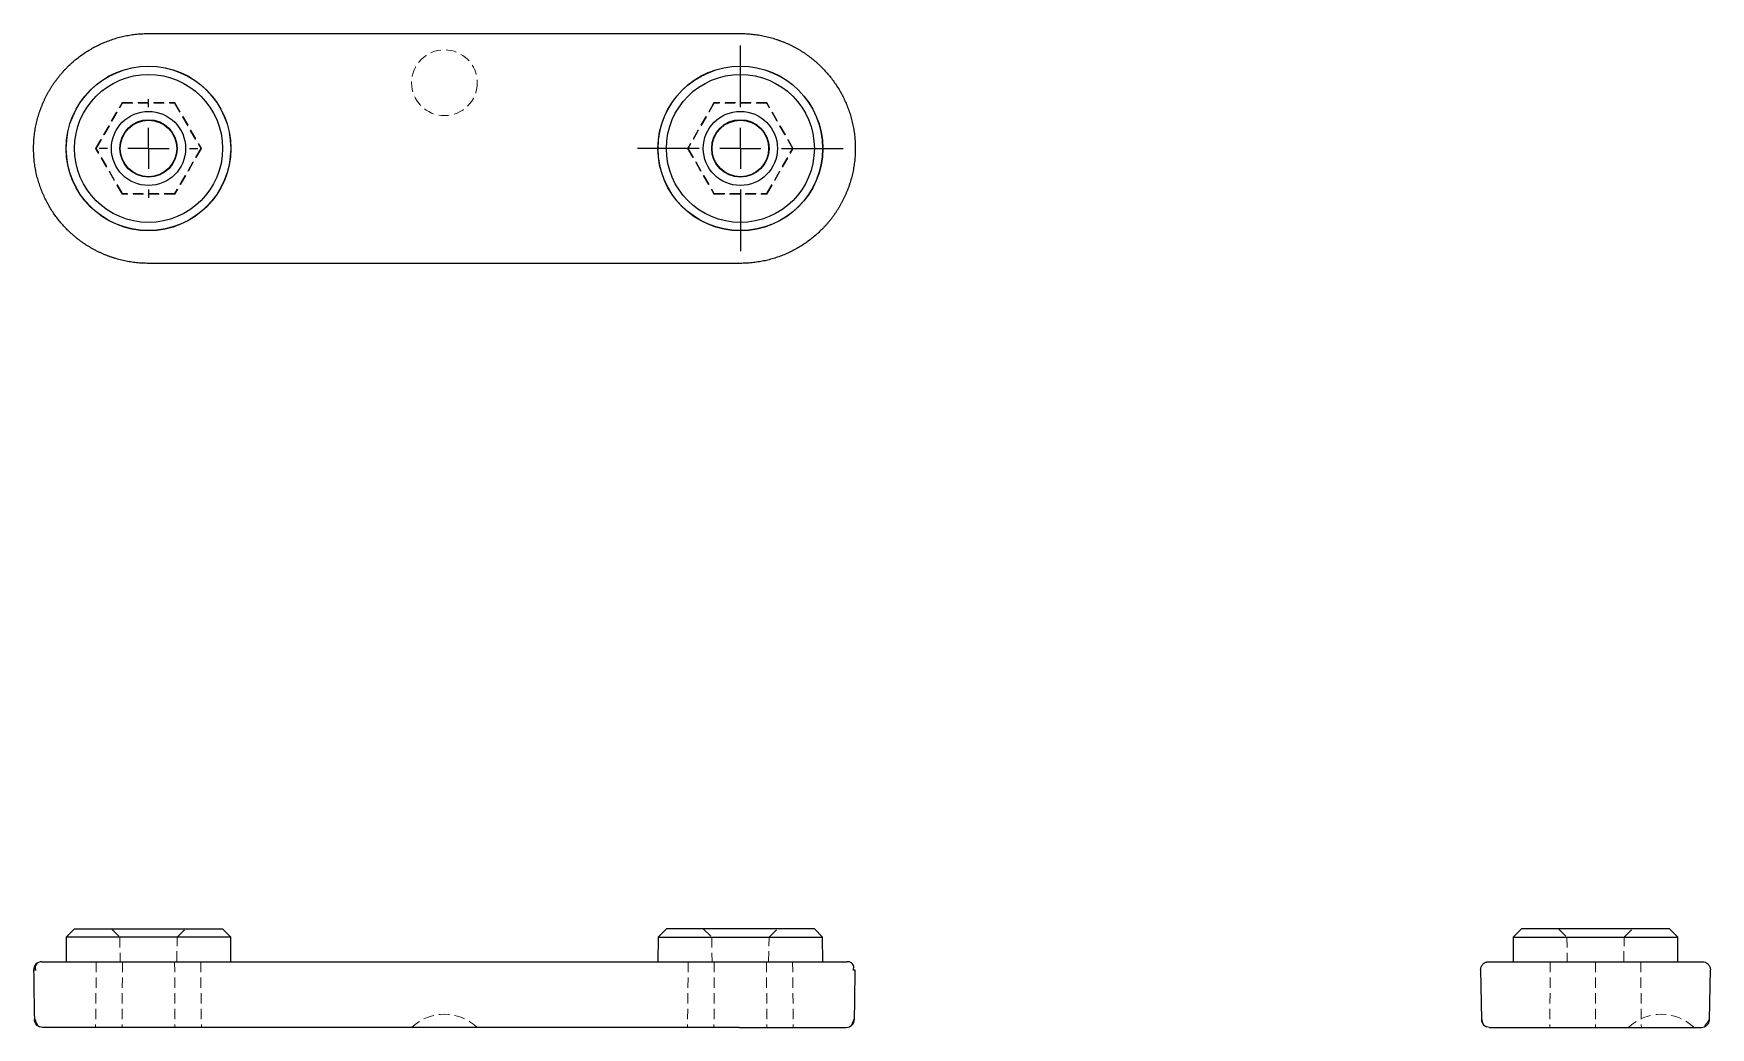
# Model space of a CAD drawing. Header units: millimetres. Extents: x 33 to 237, y 51 to 172.
import ezdxf

# ---------------------------------------------------------------- set-up
doc = ezdxf.new("R2010")
doc.units = ezdxf.units.MM
doc.linetypes.add('HIDDEN', pattern=[1.905, 1.27, -0.635])
doc.layers.add('10', color=7, linetype='Continuous')

# ---------------------------------------------------------------- blocks, each defined once
blk = doc.blocks.new('SW_CENTERMARKSYMBOL_0')
at = {"layer": '10', "color": 0}
for p, q in [((0, 5), (0, 5.99)), ((0, 0), (0, 2.5)), ((-5, 0), (-5.99, 0)), ((0, 0), (-2.5, 0)), ((0, 0), (0, -2.5)), ((0, 0), (2.5, 0)), ((5, 0), (5.99, 0)), ((0, -5), (0, -5.99))]:
    blk.add_line(p, q, dxfattribs=at)
blk = doc.blocks.new('SW_CENTERMARKSYMBOL_1')
at = {"layer": '10', "color": 0}
for p, q in [((0, 5), (0, 12.5)), ((0, 0), (0, 2.5)), ((-5, 0), (-12.5, 0)), ((0, 0), (-2.5, 0)), ((0, 0), (0, -2.5)), ((0, 0), (2.5, 0)), ((5, 0), (12.5, 0)), ((0, -5), (0, -12.5))]:
    blk.add_line(p, q, dxfattribs=at)

msp = doc.modelspace()

# ---------------------------------------------------------------- linework, layer by layer
at = {"color": 7, "linetype": 'Continuous', "lineweight": 25}
for p, q in [((47.03, 171.97), (118.98, 171.97)), ((118.98, 144.01), (47.03, 144.01)), ((37.01, 62.06), (36.99, 59.06)), ((38.01, 63.06), (37.01, 62.06)), ((47.01, 62.06), (37.01, 62.06)), ((38.01, 63.06), (47.01, 63.06)), ((47.01, 63.06), (56.01, 63.06)), ((57.01, 62.06), (47.01, 62.06)), ((57.01, 62.06), (56.01, 63.06)), ((57.04, 59.06), (57.01, 62.06)), ((109, 62.06), (108.97, 59.06)), ((110, 63.06), (109, 62.06)), ((109, 62.06), (118.99, 62.06)), ((118.99, 63.06), (110, 63.06)), ((127.99, 63.06), (118.99, 63.06)), ((118.99, 62.06), (128.99, 62.06)), ((128.99, 62.06), (127.99, 63.06)), ((129.02, 59.06), (128.99, 62.06)), ((212.99, 62.06), (212.96, 59.06)), ((213.99, 63.06), (212.99, 62.06)), ((212.99, 62.06), (232.98, 62.06)), ((231.98, 63.06), (213.99, 63.06)), ((232.98, 62.06), (231.98, 63.06)), ((233.01, 59.06), (232.98, 62.06)), ((34.03, 59.06), (47.03, 59.06)), ((47.03, 59.06), (118.98, 59.06)), ((118.98, 59.06), (131.97, 59.06)), ((209.01, 58.06), (209.11, 52.05)), ((210.01, 59.06), (222.99, 59.06)), ((222.99, 59.06), (235.97, 59.06)), ((236.86, 52.05), (236.97, 58.06)), ((47.13, 51.07), (34.14, 51.07)), ((118.87, 51.07), (47.13, 51.07)), ((118.87, 51.07), (131.87, 51.07)), ((209.18, 52.05), (209.11, 52.05)), ((210.11, 51.07), (209.73, 51.14)), ((210.11, 51.07), (222.98, 51.07)), ((222.98, 51.07), (235.86, 51.07)), ((235.86, 51.07), (236.24, 51.14)), ((236.86, 52.05), (236.79, 52.05))]:
    msp.add_line(p, q, dxfattribs=at)
at = {"color": 7, "linetype": 'HIDDEN', "lineweight": 18}
for p, q in [((40.58, 157.99), (43.8, 163.56)), ((40.66, 157.99), (43.84, 163.49)), ((43.84, 163.49), (43.8, 163.56)), ((43.8, 163.56), (50.23, 163.56)), ((43.84, 163.49), (50.19, 163.49)), ((50.19, 163.49), (50.23, 163.56)), ((50.19, 163.49), (53.36, 157.99)), ((50.23, 163.56), (53.44, 157.99)), ((115.78, 163.56), (112.56, 157.99)), ((115.82, 163.49), (112.64, 157.99)), ((115.82, 163.49), (115.78, 163.56)), ((122.21, 163.56), (115.78, 163.56)), ((122.17, 163.49), (115.82, 163.49)), ((122.17, 163.49), (122.21, 163.56)), ((125.34, 157.99), (122.17, 163.49)), ((125.42, 157.99), (122.21, 163.56)), ((40.66, 157.99), (40.58, 157.99)), ((43.8, 152.42), (40.58, 157.99)), ((43.84, 152.49), (40.66, 157.99)), ((53.36, 157.99), (50.19, 152.49)), ((53.44, 157.99), (50.23, 152.42)), ((53.36, 157.99), (53.44, 157.99)), ((112.64, 157.99), (112.56, 157.99)), ((112.56, 157.99), (115.78, 152.42)), ((112.64, 157.99), (115.82, 152.49)), ((122.17, 152.49), (125.34, 157.99)), ((122.21, 152.42), (125.42, 157.99)), ((125.34, 157.99), (125.42, 157.99)), ((43.84, 152.49), (43.8, 152.42)), ((50.23, 152.42), (43.8, 152.42)), ((50.19, 152.49), (43.84, 152.49)), ((50.19, 152.49), (50.23, 152.42)), ((115.82, 152.49), (115.78, 152.42)), ((115.78, 152.42), (122.21, 152.42)), ((115.82, 152.49), (122.17, 152.49)), ((122.17, 152.49), (122.21, 152.42)), ((42.5, 63.06), (43.52, 62.05)), ((43.52, 62.05), (47.01, 62.05)), ((43.52, 62.05), (43.57, 59.06)), ((47.01, 62.05), (50.5, 62.05)), ((50.45, 59.06), (50.5, 62.05)), ((50.5, 62.05), (51.52, 63.06)), ((114.48, 63.06), (115.5, 62.05)), ((118.99, 62.05), (115.5, 62.05)), ((115.5, 62.05), (115.55, 59.06)), ((122.48, 62.05), (118.99, 62.05)), ((122.43, 59.06), (122.48, 62.05)), ((122.48, 62.05), (123.5, 63.06)), ((218.48, 63.06), (219.5, 62.05)), ((226.48, 62.05), (219.5, 62.05)), ((219.5, 62.05), (219.55, 59.06)), ((226.43, 59.06), (226.48, 62.05)), ((226.48, 62.05), (227.5, 63.06)), ((40.66, 59.06), (40.58, 51.07)), ((43.84, 59.06), (43.8, 51.07)), ((50.19, 59.06), (50.23, 51.07)), ((53.36, 59.06), (53.44, 51.07)), ((112.64, 59.06), (112.56, 51.07)), ((115.82, 59.06), (115.78, 51.07)), ((122.17, 59.06), (122.21, 51.07)), ((125.34, 59.06), (125.42, 51.07)), ((217.49, 59.06), (217.42, 51.07)), ((222.99, 59.06), (222.99, 51.07)), ((228.49, 59.06), (228.56, 51.07)), ((33.21, 52.05), (33.14, 52.05)), ((132.79, 52.05), (132.87, 52.05))]:
    msp.add_line(p, q, dxfattribs=at)
msp.add_circle((83, 165.98), 4, dxfattribs=at)
at = {"color": 7, "linetype": 'Continuous', "lineweight": 25}
for centre, radius in [((47.01, 157.99), 10.02), ((47.01, 157.99), 10), ((118.99, 157.99), 10.02), ((118.99, 157.99), 10), ((47.01, 157.99), 9), ((118.99, 157.99), 9), ((47.01, 157.99), 4.51), ((47.01, 157.99), 3.49), ((47.01, 157.99), 3.44), ((118.99, 157.99), 4.51), ((118.99, 157.99), 3.49), ((118.99, 157.99), 3.44)]:
    msp.add_circle(centre, radius, dxfattribs=at)
at = {"color": 7, "linetype": 'HIDDEN', "lineweight": 18}
for centre in [(83, 46.87), (230.98, 46.87)]:
    msp.add_arc(centre, 5.8, 46.3972, 133.6028, dxfattribs=at)
at = {"color": 7, "linetype": 'Continuous', "lineweight": 25}
for centre, major_axis, start_param, end_param in [((47.01, 59.19), (14, -801.97), 4.713505, 4.720985), ((118.99, 59.19), (-14, -801.97), 1.5622, 1.56968)]:
    msp.add_ellipse(centre, major_axis=major_axis, ratio=0.01745, start_param=start_param, end_param=end_param, dxfattribs=at)
for points, knots in [([(33.03, 157.99), (33.03, 158.11), (33.04, 158.36), (33.05, 158.73), (33.08, 159.1), (33.11, 159.47), (33.16, 159.83), (33.21, 160.2), (33.27, 160.56), (33.34, 160.91), (33.43, 161.27), (33.52, 161.62), (33.61, 161.97), (33.72, 162.31), (33.84, 162.65), (33.96, 162.98), (34.09, 163.31), (34.23, 163.64), (34.38, 163.96), (34.53, 164.28), (34.69, 164.59), (34.86, 164.89), (35.04, 165.19), (35.22, 165.49), (35.41, 165.78), (35.61, 166.06), (35.81, 166.34), (36.02, 166.61), (36.23, 166.87), (36.45, 167.13), (36.67, 167.39), (36.9, 167.63), (37.21, 167.95), (37.61, 168.33), (38.1, 168.76), (38.62, 169.17), (39.16, 169.55), (39.73, 169.92), (40.31, 170.25), (40.91, 170.57), (41.54, 170.85), (42.18, 171.1), (42.83, 171.33), (43.5, 171.52), (44.19, 171.68), (44.89, 171.81), (45.59, 171.9), (46.31, 171.95), (46.79, 171.96), (47.03, 171.97)], [0, 0, 0, 0, 0.016983, 0.033909, 0.050778, 0.06759, 0.084345, 0.101044, 0.117685, 0.13427, 0.150797, 0.167268, 0.183682, 0.200039, 0.216339, 0.232582, 0.248768, 0.264898, 0.28097, 0.296986, 0.312945, 0.328847, 0.344692, 0.360481, 0.376212, 0.391887, 0.407505, 0.423066, 0.43857, 0.454017, 0.469408, 0.484741, 0.500018, 0.529661, 0.559518, 0.589589, 0.619874, 0.650373, 0.681086, 0.712013, 0.743155, 0.774511, 0.80608, 0.837865, 0.869863, 0.902076, 0.934503, 0.967144, 1, 1, 1, 1]), ([(118.98, 171.97), (119.1, 171.96), (119.35, 171.96), (119.72, 171.95), (120.09, 171.92), (120.46, 171.89), (120.82, 171.84), (121.19, 171.79), (121.55, 171.73), (121.9, 171.66), (122.26, 171.58), (122.61, 171.49), (122.96, 171.39), (123.3, 171.28), (123.64, 171.17), (123.97, 171.04), (124.3, 170.91), (124.63, 170.77), (124.95, 170.63), (125.27, 170.47), (125.58, 170.31), (125.88, 170.14), (126.19, 169.97), (126.48, 169.79), (126.77, 169.6), (127.05, 169.4), (127.33, 169.2), (127.6, 168.99), (127.87, 168.78), (128.13, 168.56), (128.38, 168.34), (128.63, 168.11), (128.94, 167.8), (129.32, 167.4), (129.75, 166.91), (130.16, 166.39), (130.55, 165.85), (130.91, 165.29), (131.25, 164.7), (131.56, 164.1), (131.85, 163.48), (132.1, 162.84), (132.33, 162.18), (132.52, 161.51), (132.68, 160.82), (132.81, 160.13), (132.9, 159.42), (132.96, 158.71), (132.97, 158.23), (132.97, 157.99)], [0, 0, 0, 0, 0.016986, 0.033914, 0.050786, 0.0676, 0.084357, 0.101057, 0.1177, 0.134286, 0.150815, 0.167287, 0.183702, 0.200059, 0.21636, 0.232604, 0.24879, 0.26492, 0.280992, 0.297007, 0.312966, 0.328867, 0.344711, 0.360498, 0.376229, 0.391902, 0.407518, 0.423077, 0.43858, 0.454025, 0.469413, 0.484744, 0.500018, 0.529666, 0.559528, 0.589602, 0.61989, 0.650392, 0.681107, 0.712035, 0.743177, 0.774532, 0.806101, 0.837883, 0.869879, 0.902089, 0.934512, 0.967149, 1, 1, 1, 1]), ([(47.03, 144.01), (46.9, 144.01), (46.65, 144.01), (46.28, 144.03), (45.91, 144.05), (45.55, 144.09), (45.18, 144.13), (44.82, 144.18), (44.46, 144.24), (44.1, 144.32), (43.75, 144.4), (43.39, 144.49), (43.05, 144.58), (42.7, 144.69), (42.37, 144.81), (42.03, 144.93), (41.7, 145.06), (41.37, 145.2), (41.05, 145.35), (40.74, 145.5), (40.43, 145.66), (40.12, 145.83), (39.82, 146.01), (39.52, 146.19), (39.23, 146.38), (38.95, 146.57), (38.67, 146.77), (38.4, 146.98), (38.14, 147.19), (37.88, 147.41), (37.62, 147.64), (37.38, 147.87), (37.06, 148.17), (36.68, 148.57), (36.25, 149.06), (35.84, 149.58), (35.45, 150.12), (35.09, 150.69), (34.75, 151.27), (34.44, 151.87), (34.16, 152.5), (33.9, 153.14), (33.68, 153.79), (33.48, 154.46), (33.32, 155.15), (33.19, 155.85), (33.1, 156.55), (33.04, 157.27), (33.04, 157.75), (33.03, 157.99)], [0, 0, 0, 0, 0.016986, 0.033914, 0.050786, 0.0676, 0.084357, 0.101057, 0.1177, 0.134286, 0.150815, 0.167287, 0.183702, 0.200059, 0.21636, 0.232604, 0.24879, 0.26492, 0.280992, 0.297007, 0.312966, 0.328867, 0.344711, 0.360498, 0.376229, 0.391902, 0.407518, 0.423077, 0.43858, 0.454025, 0.469413, 0.484744, 0.500018, 0.529666, 0.559528, 0.589602, 0.61989, 0.650392, 0.681107, 0.712035, 0.743177, 0.774532, 0.806101, 0.837883, 0.869879, 0.902089, 0.934512, 0.967149, 1, 1, 1, 1]), ([(132.97, 157.99), (132.97, 157.86), (132.97, 157.61), (132.95, 157.24), (132.93, 156.87), (132.89, 156.51), (132.85, 156.14), (132.79, 155.78), (132.73, 155.42), (132.66, 155.06), (132.58, 154.71), (132.49, 154.36), (132.39, 154.01), (132.28, 153.67), (132.17, 153.33), (132.05, 152.99), (131.91, 152.66), (131.77, 152.34), (131.63, 152.01), (131.47, 151.7), (131.31, 151.39), (131.14, 151.08), (130.97, 150.78), (130.78, 150.49), (130.59, 150.2), (130.4, 149.91), (130.2, 149.64), (129.99, 149.36), (129.78, 149.1), (129.56, 148.84), (129.33, 148.59), (129.1, 148.34), (128.79, 148.03), (128.4, 147.65), (127.9, 147.22), (127.38, 146.81), (126.84, 146.42), (126.28, 146.06), (125.7, 145.72), (125.09, 145.41), (124.47, 145.12), (123.83, 144.87), (123.17, 144.65), (122.5, 144.45), (121.82, 144.29), (121.12, 144.17), (120.41, 144.08), (119.7, 144.02), (119.22, 144.01), (118.98, 144.01)], [0, 0, 0, 0, 0.016983, 0.033909, 0.050778, 0.06759, 0.084345, 0.101044, 0.117685, 0.13427, 0.150797, 0.167268, 0.183682, 0.200039, 0.216339, 0.232582, 0.248768, 0.264898, 0.28097, 0.296986, 0.312945, 0.328847, 0.344692, 0.360481, 0.376212, 0.391887, 0.407505, 0.423066, 0.43857, 0.454017, 0.469408, 0.484741, 0.500018, 0.529661, 0.559518, 0.589589, 0.619874, 0.650373, 0.681086, 0.712013, 0.743155, 0.774511, 0.80608, 0.837865, 0.869863, 0.902076, 0.934503, 0.967144, 1, 1, 1, 1]), ([(34.03, 59.06), (33.77, 59.06), (33.51, 58.95), (33.13, 58.58), (33.03, 58.31), (33.03, 58.05)], [0, 0, 0, 0, 0.5, 0.5, 1, 1, 1, 1]), ([(33.63, 58.97), (33.55, 58.93), (33.39, 58.85), (33.25, 58.63), (33.19, 58.35), (33.26, 58.15), (33.29, 58.04)], [0, 0, 0, 0, 0.209361, 0.470612, 0.734612, 1, 1, 1, 1]), ([(132.38, 58.97), (132.37, 58.98), (132.26, 59.06), (132.11, 59.06), (131.97, 59.06)], [0, 0, 0, 0, 0.0657979, 1, 1, 1, 1]), ([(132.71, 58.04), (132.75, 58.15), (132.82, 58.35), (132.76, 58.63), (132.62, 58.85), (132.45, 58.93), (132.38, 58.97)], [0, 0, 0, 0, 0.265424, 0.529461, 0.790748, 1, 1, 1, 1]), ([(132.97, 58.05), (132.96, 58.05), (132.94, 58.05), (132.78, 58.04), (132.71, 58.04)], [0, 0, 0, 0, 0.538102, 1, 1, 1, 1]), ([(209.01, 58.06), (209.01, 58.19), (209.03, 58.32), (209.13, 58.56), (209.21, 58.67), (209.39, 58.86), (209.5, 58.94), (209.74, 59.04), (209.88, 59.06), (210.01, 59.06)], [0, 0, 0, 0, 0.25, 0.25, 0.5, 0.5, 0.75, 0.75, 1, 1, 1, 1]), ([(235.97, 59.06), (236.1, 59.06), (236.23, 59.04), (236.47, 58.94), (236.58, 58.86), (236.77, 58.67), (236.84, 58.56), (236.94, 58.32), (236.97, 58.19), (236.97, 58.06)], [0, 0, 0, 0, 0.25, 0.25, 0.5, 0.5, 0.75, 0.75, 1, 1, 1, 1]), ([(34.14, 51.07), (33.88, 51.07), (33.62, 51.17), (33.25, 51.53), (33.14, 51.79), (33.14, 52.05)], [0, 0, 0, 0, 0.5, 0.5, 1, 1, 1, 1]), ([(33.21, 52.05), (33.22, 52), (33.23, 51.94), (33.27, 51.84), (33.3, 51.77), (33.32, 51.71), (33.34, 51.66), (33.36, 51.61), (33.39, 51.55), (33.47, 51.39), (33.57, 51.25), (33.67, 51.19), (33.74, 51.16)], [0, 0, 0, 0, 0.1263282, 0.1731263, 0.210686, 0.2417951, 0.2564166, 0.2712787, 0.3041409, 0.3444697, 0.6086919, 1, 1, 1, 1]), ([(131.87, 51.07), (132.13, 51.07), (132.38, 51.17), (132.75, 51.53), (132.86, 51.79), (132.87, 52.05)], [0, 0, 0, 0, 0.4999049, 0.4999049, 0.9999049, 0.9999049, 0.9999049, 0.9999049]), ([(132.27, 51.16), (132.33, 51.19), (132.43, 51.25), (132.53, 51.39), (132.61, 51.55), (132.64, 51.61), (132.66, 51.66), (132.68, 51.71), (132.71, 51.77), (132.73, 51.84), (132.77, 51.94), (132.79, 52), (132.8, 52.05)], [0, 0, 0, 0, 0.391981, 0.655909, 0.696192, 0.729017, 0.743863, 0.758468, 0.789542, 0.827061, 0.873808, 1, 1, 1, 1]), ([(209.18, 52.05), (209.18, 51.95), (209.18, 51.76), (209.29, 51.5), (209.47, 51.27), (209.65, 51.19), (209.73, 51.14)], [0, 0, 0, 0, 0.252028, 0.50322, 0.752711, 1, 1, 1, 1]), ([(236.24, 51.14), (236.25, 51.15), (236.26, 51.16), (236.29, 51.25), (236.33, 51.31), (236.38, 51.38), (236.4, 51.41), (236.42, 51.44), (236.45, 51.47), (236.48, 51.51), (236.52, 51.56), (236.61, 51.68), (236.72, 51.85), (236.77, 51.97), (236.79, 52.05)], [0, 0, 0, 0, 0.411318, 0.539535, 0.618737, 0.632154, 0.643814, 0.654567, 0.665493, 0.677633, 0.691775, 0.727848, 0.837039, 1, 1, 1, 1])]:
    msp.add_open_spline(points, degree=3, knots=knots, dxfattribs=at)
at = {"color": 7, "linetype": 'HIDDEN', "lineweight": 18}
for points, knots in [([(33.03, 58.05), (33.05, 58.05), (33.07, 58.05), (33.23, 58.04), (33.3, 58.04)], [0, 0, 0, 0, 0.538102, 1, 1, 1, 1]), ([(209.3, 51.52), (209.26, 51.57), (209.14, 51.72), (209.12, 51.92), (209.11, 52.05)], [0, 0, 0, 0, 0.320421, 1, 1, 1, 1]), ([(236.24, 51.14), (236.24, 51.14), (236.37, 51.17), (236.57, 51.35), (236.81, 51.66), (236.84, 51.92), (236.86, 52.05)], [0, 0, 0, 0, 0.000092, 0.333395, 0.666697, 1, 1, 1, 1])]:
    msp.add_open_spline(points, degree=3, knots=knots, dxfattribs=at)

# ---------------------------------------------------------------- block references
at = {"layer": '10'}
for name, p in [('SW_CENTERMARKSYMBOL_1', (118.99, 157.99)), ('SW_CENTERMARKSYMBOL_0', (47.01, 157.99))]:
    msp.add_blockref(name, p, dxfattribs=at)

doc.saveas('drawing.dxf')
